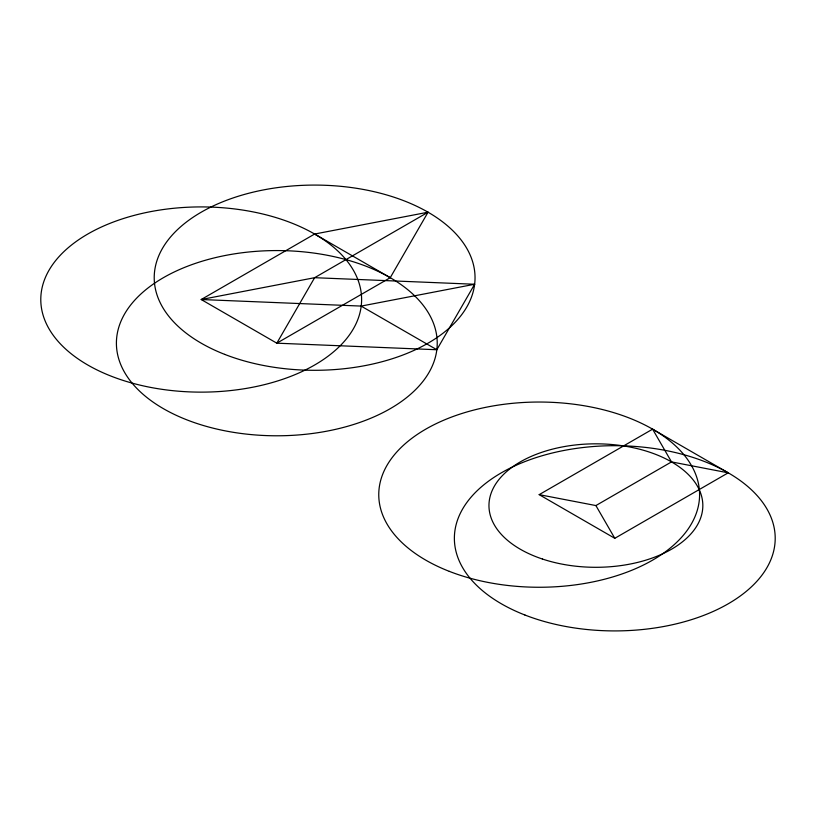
<?xml version="1.0" encoding="UTF-8"?>
<svg xmlns="http://www.w3.org/2000/svg" width="816" height="816" viewBox="0 0 816 816"><rect width="100%" height="100%" fill="white"/><g stroke="black" fill="none" stroke-linecap="round" stroke-linejoin="round"><path stroke-width="1.22" d="M428.053 212.211L314.629 277.695L276.818 343.179L390.242 277.695L428.053 212.211L314.629 234.039L201.205 299.523L276.818 343.179L436.825 349.738L474.637 284.254L314.629 277.695L201.205 299.523L361.213 306.082L474.637 284.254M539.182 494.649L652.606 429.165L728.219 472.821L614.795 538.305L539.182 494.649L595.894 505.563L671.507 461.907L728.219 472.821M314.629 234.039L390.242 277.695M361.202 306.133A160.405 92.606 0 0 1 111.292 376.217A160.405 92.606 0 0 1 131.121 216.22A160.405 92.606 0 0 1 361.202 306.133L436.825 349.738A160.405 92.606 0 0 1 186.915 419.873A160.405 92.606 0 0 1 206.734 259.876A160.405 92.606 0 0 1 436.815 349.789M652.606 429.165L671.507 461.907M595.894 505.563L614.795 538.305M542.426 559.031A106.937 61.741 0 0 0 702.831 505.563A106.937 61.741 0 0 0 542.426 452.095A106.937 61.741 0 0 0 542.426 559.031M524.882 614.999A160.405 92.606 0 0 0 774.792 544.915A160.405 92.606 0 0 0 544.7 455.002A160.405 92.606 0 0 0 524.882 614.999M449.269 571.343A160.405 92.606 0 0 0 699.179 501.259A160.405 92.606 0 0 0 469.088 411.346A160.405 92.606 0 0 0 449.269 571.343M224.726 354.389A160.405 92.606 0 0 0 474.626 284.305A160.405 92.606 0 0 0 244.545 194.392A160.405 92.606 0 0 0 224.726 354.389"/></g></svg>
